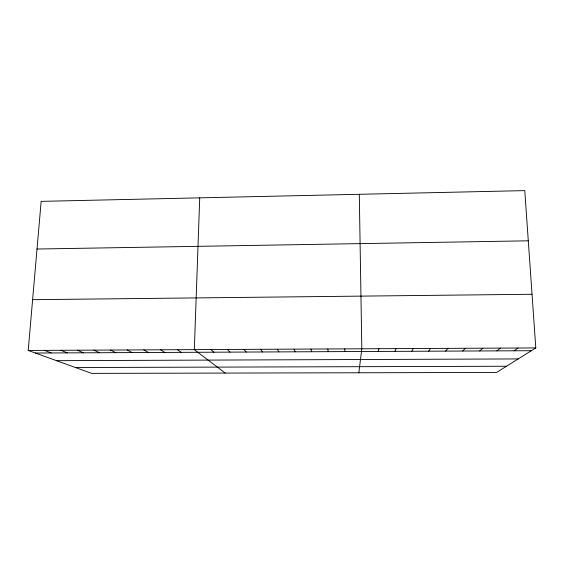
<?xml version="1.0" encoding="UTF-8"?>
<svg xmlns="http://www.w3.org/2000/svg" width="564" height="564" viewBox="0 0 564 564"><rect width="100%" height="100%" fill="white"/><g stroke="black" fill="none" stroke-linecap="round" stroke-linejoin="round"><path stroke-width="0.85" d="M199.726 197.844L194.326 349.631L225.212 373.072M28.2 350.455L41.158 201.369L524.767 190.618L535.8 347.932L496.56 372.451L91.657 373.382L28.2 350.455L535.8 347.932M358.831 372.769L361.813 348.799L359.296 194.298M378.176 351.435L378.909 348.714M394.941 351.358L396.076 348.63M411.762 351.28L413.306 348.538M428.654 351.196L430.607 348.453M445.609 351.118L447.971 348.369M462.628 351.041L465.399 348.284M479.703 350.963L482.897 348.192M496.849 350.878L500.465 348.108M514.065 350.801L518.097 348.023M37.02 249.027L528.285 240.814M32.613 299.688L532.035 294.267M35.342 353.036L531.337 350.716M56.485 360.671L518.196 358.93M75.463 367.531L506.486 366.248M44.528 350.371L51.317 352.958M60.919 350.293L67.356 352.888M77.374 350.209L83.451 352.81M93.892 350.131L99.602 352.733M110.473 350.047L115.817 352.662M127.112 349.962L132.096 352.585M143.82 349.877L148.438 352.507M160.592 349.8L164.836 352.429M177.427 349.715L181.291 352.352M210.795 349.546L213.911 352.204M227.32 349.468L230.07 352.126M243.909 349.384L246.285 352.049M260.561 349.299L262.556 351.971M277.276 349.215L278.891 351.901M294.055 349.137L295.282 351.823M310.898 349.053L311.737 351.746M327.804 348.968L328.255 351.668M344.773 348.883L344.837 351.591"/></g></svg>
